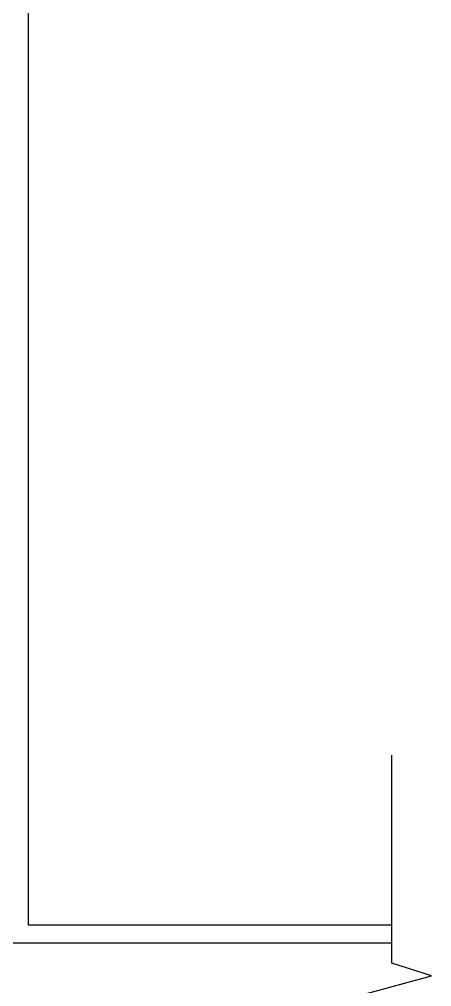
# Model space of a CAD drawing. Header units: metres. Extents: x -297 to 2210, y -16 to 3309.
# Drawn here: x 1240 to 1694, y 1651 to 2715 of the extents above; entities that cross this region are included whole.
import ezdxf

# ---------------------------------------------------------------- set-up
doc = ezdxf.new("R2010")
doc.units = ezdxf.units.M
for name, color, linetype in [('LM', 141, 'Continuous'), ('OTHER', 7, 'Continuous'), ('PUB_WALL', 7, 'Continuous'), ('S_WALL', 7, 'Continuous')]:
    doc.layers.add(name, color=color, linetype=linetype)

msp = doc.modelspace()

# ---------------------------------------------------------------- linework, layer by layer
at = {"layer": 'LM'}
for p, q in [((1250, 1718.3), (1250, 2868.3)), ((1650, 1718.3), (1250, 1718.3))]:
    msp.add_line(p, q, dxfattribs=at)
at = {"layer": 'OTHER'}
for p, q in [((1650, 1676.52), (1650, 1905.16)), ((1694, 1662.52), (1650, 1676.52)), ((1606, 1638.52), (1694, 1662.52))]:
    msp.add_line(p, q, dxfattribs=at)
at = {"layer": 'PUB_WALL'}
msp.add_lwpolyline([(1650, 1698.3), (1230, 1698.3), (1230, 2848.3), (850, 2848.3), (850, 2648.3), (950, 2648.3), (950, 2548.3), (1230, 2548.3)], dxfattribs=at)
at = {"layer": 'S_WALL'}
msp.add_line((1650, 1698.3), (1230, 1698.3), dxfattribs=at)

doc.saveas('drawing.dxf')
